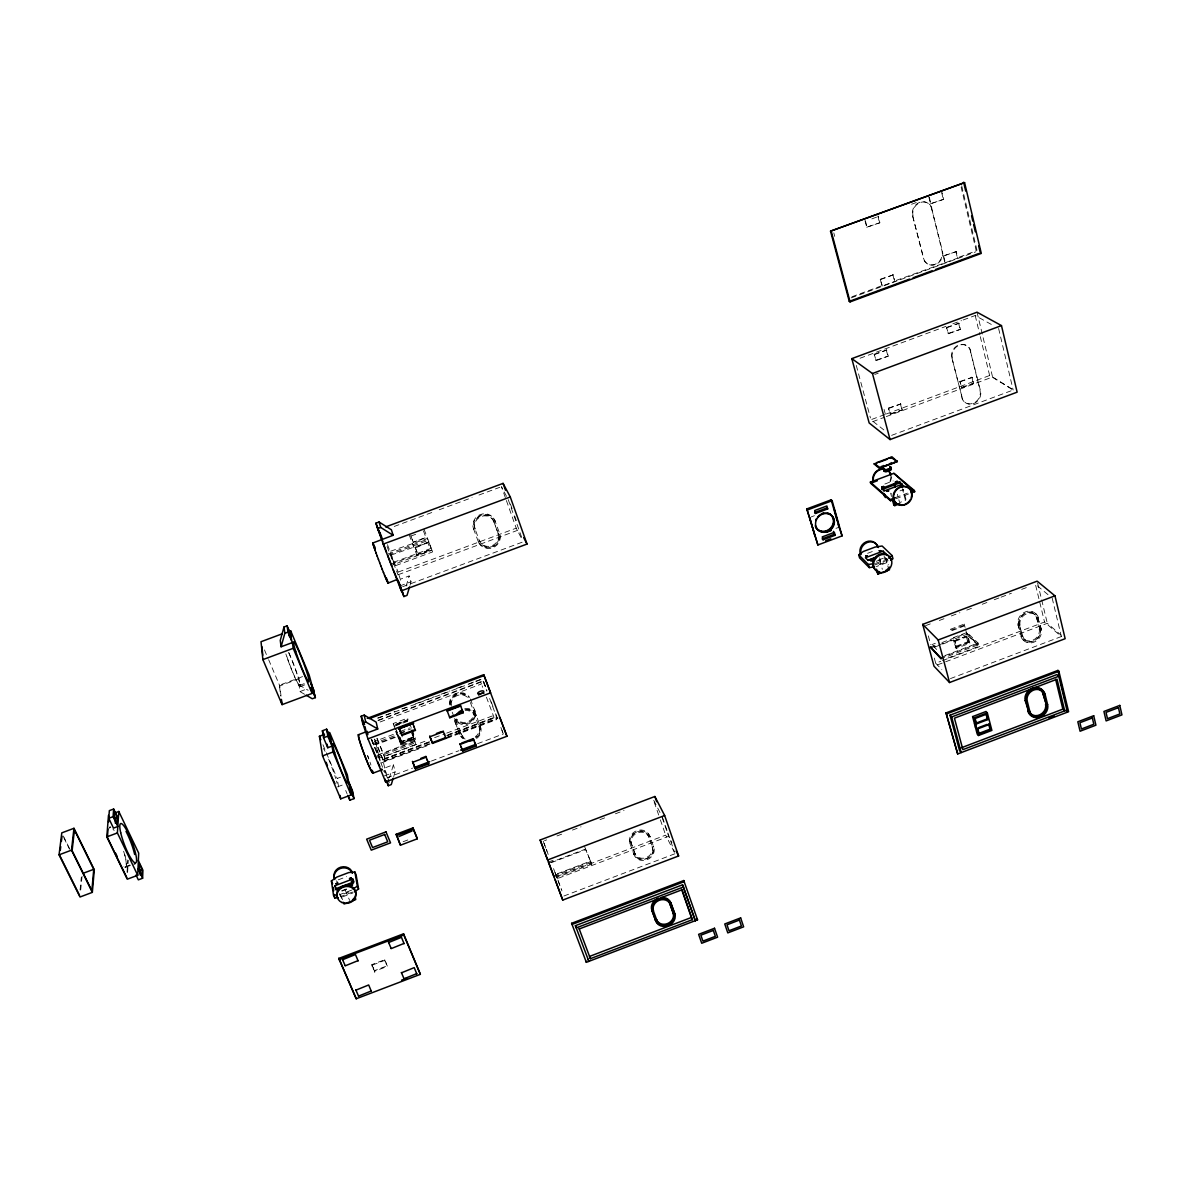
<?xml version="1.0" encoding="UTF-8"?>
<svg xmlns="http://www.w3.org/2000/svg" width="1181" height="1181" viewBox="0 0 1181 1181"><rect width="100%" height="100%" fill="white"/><g stroke="black" fill="none" stroke-linecap="round" stroke-linejoin="round"><path stroke-width="0.75" stroke-dasharray="5 3.75" d="M127.061 872.287L127.725 859.975M127.622 872.36L128.271 860.373M80.072 889.972L81.312 877.424M80.692 890.031L82.08 876.066M406.146 586.071L409.143 575.944L401.082 578.941M410.043 585.186L411.047 581.775L409.143 575.944M385.656 767.635L393.435 764.712L389.612 777.349L386.615 778.471M393.701 776.626L395.148 771.857L393.435 764.712M548.456 862.027L555.129 859.488M548.84 863.045L585.525 849.109M551.32 862.647L585.673 849.597L591.74 864.182L556.871 877.439M557.373 873.719L590.603 861.097L591.74 864.182M553.564 875.712L590.751 861.569M553.948 876.745L591.135 862.602L584.551 846.541M556.591 876.612L665.671 835.144L674.262 852.165M558.51 878.177L668.638 836.31L671.959 842.865M372.163 966.442L371.838 964.626L384.726 959.725L387.427 966.368L374.554 971.254L371.941 965.231L384.844 960.33M563.868 896.025L675.045 853.715M374.761 972.48L374.451 970.649L387.309 965.763L387.648 967.579M950.484 629.266L964.227 624.07L965.084 624.897L951.325 630.093L950.484 629.266L951.281 632.278M403.12 841.728L409.704 839.233M931.883 644.605L935.308 643.305M953.318 637.651L967.062 632.455L978.045 643.04L978.887 646.302L945.745 658.85M930.288 646.967L935.293 645.077M941.951 642.567L966.899 633.119L978.163 644.782L941.05 658.821M930.584 648.044L937.242 645.52M938.91 644.9L967.18 634.197L978.163 644.782M934.466 647.173L953.333 640.043L956.167 648.413L969.852 643.232L967.903 635.703L954.174 640.884M954.602 640.619L966.25 636.219L966.899 636.839L968.361 642.434L956.713 646.848L954.602 640.619L956.713 646.848M955.252 641.253L966.899 636.839M338.224 879.845L346.594 876.671M956.079 646.214L967.711 641.8L968.361 642.434M955.149 647.616L968.996 642.39L969.852 643.232M944.874 655.588L978.045 643.04M940.77 657.743L977.883 643.689M934.319 658.097L935.706 663.22L940.799 661.286M942.497 660.637L1044.535 622.018L1061.35 636.544L950.439 678.588M937.434 664.903L1047.311 623.302L1061.04 635.142M341.737 890.695L346.594 888.865M341.929 891.153L348.513 888.658M351.687 890.09L339.744 894.608L340.999 897.486L352.927 892.954M352.499 892.068L340.822 896.497L340.586 895.109L350.787 891.256M545.799 848.032L543.216 841.167L546.655 839.868M556.974 835.956L562.141 833.993M572.46 830.081L581.052 826.818M599.978 819.644L605.13 817.695M615.449 813.783L624.055 810.52M411.667 731.866L413.926 737.52L401.732 742.111L401.54 741.373L413.719 736.796M400.669 742.008L414.989 736.634L415.387 738.095L401.038 743.484L396.299 731.157L401.038 743.484M875.505 563.44L887.403 558.967L888.274 562.112L876.376 566.57M411.697 733.209L413.955 738.863L401.747 743.454L401.555 742.716L413.749 738.125M874.722 564.961L886.341 560.591L887.315 561.536L875.682 565.906M400.699 744.163L415.225 738.701L415.491 739.69L401.127 745.078L397.805 736.486L376.222 744.591L378.909 756.475M377.935 754.866L414.472 741.137L415.801 744.443L379.278 758.172L374.894 741.328L396.491 733.209L401.127 745.078M375.838 756.371L414.782 741.742L411.623 730.552M376.281 757.479L415.225 742.834M429.294 741.771L384.991 758.423L384.534 756.475L427.714 740.236M434.623 737.638L444.986 733.741M446.713 733.091L493.348 715.568L494.042 717.428L448.042 734.715M430.017 743.986L383.471 761.479L383.028 759.531L429.471 742.067M446.669 735.601L496.551 716.852M428.821 742.613L382.836 759.9L386.571 776.124L389.243 782.634M447.555 735.571L495.238 717.649M338.637 786.959L337.161 778.471L340.541 777.201M429.264 743.838L381.109 761.952L381.345 762.956L429.544 744.827M446.462 737.372L498.042 717.974M447.259 737.505L497.245 718.698L489.421 697.971M446.758 738.346L496.684 719.583M125.511 866.618L129.969 864.95M337.486 786.871L344.335 784.302M125.747 867.223L130.338 865.496M383.485 771.149L385.286 770.47L388.918 781.202M384.283 775.947L395.148 771.857M386.925 777.792L412.597 768.122M431.434 761.036L458.819 750.732M477.641 743.646L503.327 733.977L500.774 727.186L503.327 733.977M925.579 625.664L932.444 623.066M939.308 620.483L944.46 618.534M951.325 615.936L959.902 612.703M966.767 610.105L971.904 608.171M982.208 604.273L987.346 602.34M994.21 599.741L999.362 597.793M1001.075 597.158L1011.379 593.261M1021.668 589.378L1026.82 587.429M884.849 484.018L893.131 480.918M811.185 516.924L814.432 515.698M899.996 490.868L903.362 489.613L906.462 501.261M895.39 497.629L907.466 493.112M895.7 498.81L909.503 493.628M835.956 528.379L839.189 527.169M377.64 718.018L394.838 711.582M401.717 708.999L406.869 707.065M415.461 703.846L422.34 701.263M424.053 700.613L434.372 696.746M441.251 694.177L449.843 690.944M456.722 688.375L461.874 686.441M468.754 683.858L473.906 681.924M475.633 681.275L480.785 679.341M377.994 718.21L482.306 679.09L486.867 691.195M378.437 720.085L482.985 680.876M377.89 720.764L480.756 682.19L482.689 687.327M380.061 722.004L481.42 683.991L480.756 682.19M393.598 724.972L393.229 723.51L407.607 718.122L408.006 719.569L393.598 724.972L395.443 729.563M407.829 720.159L393.421 725.562L393.657 726.536L408.095 721.119M396.609 724.972L407.312 720.956L407.12 720.233L394.897 724.824L395.074 725.547M867.607 553.298L874.28 550.789M400.418 731.408L409.6 727.968M399.946 732.988L411.15 728.78M373.048 743.809L398.086 734.405M399.769 733.785L404.773 731.895M373.491 744.901L398.528 735.497M401.747 743.454L399.473 737.8L402.529 736.649M878.708 559.927L885.145 557.506M876.287 561.3L879.565 560.074L880.509 561.005L877.232 562.23M399.783 585.968L411.047 581.775M402.632 586.706L523.242 541.813M888.422 408.095L900.749 403.961L902.299 409.866L890.385 414.31L888.422 408.095L890.385 414.31M959.887 381.493L972.229 377.359L973.675 383.294L961.792 387.708L959.887 381.493L961.792 387.708M888.821 408.405L900.749 403.961M960.33 381.788L972.229 377.359M884.672 414.605L870.914 419.727L883.846 429.914M886.4 413.955L989.634 375.514L1013.15 390.04L891.02 435.582M889.972 414L902.299 409.866M961.349 387.427L973.675 383.294M872.597 421.691L884.584 417.218M886.296 416.583L992.571 377.005L1014.066 390.276M302.543 676.595L279.38 685.246L280.679 695.889M281.048 696.111L279.794 685.895L302.218 677.525M304.58 694.28L299.959 691.579L298.985 684.906L303.724 683.135M299.561 685.393L304.211 683.651M300.033 686.633L304.86 684.818M299.959 691.579L306.41 689.158M394.247 526.446L432.29 512.333M439.199 509.779L472.06 497.585M478.969 495.031L499.725 487.34M860.034 358.242L945.981 326.355M952.86 323.801L961.452 320.627M963.165 319.977L975.211 315.519L993.93 325.882M874.176 354.27L886.651 350.063L888.23 356.116L876.169 360.589L874.176 354.27L876.169 360.589M946.512 327.432L959.002 323.24L960.478 329.307L948.461 333.765L946.512 327.432L948.461 333.765M874.575 354.551L886.651 350.063M946.955 327.698L959.002 323.24M875.771 360.308L888.23 356.116M948.018 333.5L960.478 329.307M415.668 534.314L410.899 536.085L413.247 542.241L425.928 537.532L413.247 542.241M388.047 553.948L427.817 539.171M874.781 374.466L878.221 373.181M388.505 555.129L428.275 540.352M428.865 541.931L391.324 554.981L394.734 565.979L432.586 551.926L427.522 538.388L389.951 551.438L393.347 562.407L431.227 548.324M415.195 547.32L417.734 554.037L415.195 547.32L427.847 542.625L430.164 548.752M415.402 547.91L427.847 542.625M391.162 564.119L431.523 549.121M416.642 554.981L431.685 549.386M409.172 534.845L417.1 555.72L431.98 550.184L391.62 565.315M400.61 580.211L398.071 572.106L516.23 528.158L522.46 540.293M398.218 574.704L519.522 529.605M880.199 279.292L893.249 274.863L894.903 281.299L882.281 285.964L880.199 279.292L882.281 285.964M944.83 262.448L943.25 255.997L956.315 251.583L957.865 258.034L945.287 262.684L894.46 281.048L892.821 274.627M880.613 279.528L893.249 274.863M943.25 255.997L956.315 251.583M851.959 296.756L881.853 285.713M955.842 251.361L957.392 257.812L976.244 250.844L961.157 187.218M851.117 297.878L975.476 251.937M871.829 218.884L877.011 216.979M911.57 204.254L916.766 202.35M864.994 220.655L866.706 227.239L879.904 222.751L878.221 216.167M928.871 197.168L930.495 203.782L943.693 199.294L942.098 192.665M866.706 227.239L879.904 222.751M930.495 203.782L943.693 199.294M886.429 558.318C882.428 559.558 889.485 556.591 888.215 564.813M931.706 208.727L942.527 251.391A10.585 9.463 -59.7 0 1 935.455 264.559A10.585 9.463 -59.7 0 1 923.601 258.373L912.603 215.754A10.718 9.596 -62 0 1 919.719 202.335A10.718 9.596 -62 0 1 931.706 208.727L942.069 251.154A10.585 9.463 -59.7 0 1 934.998 264.323A10.585 9.463 -59.7 0 1 923.143 258.137M912.603 215.754L923.601 258.373M298.985 684.906L308.167 690.28M970.369 350.831L980.57 391.073A10.171 8.99 -52.6 0 1 973.631 403.607A10.171 8.99 -52.6 0 1 962.205 397.908L951.856 357.71A10.289 9.123 -54.5 0 1 958.824 344.955A10.289 9.123 -54.5 0 1 970.369 350.831L980.097 390.763A10.171 8.99 -52.6 0 1 973.159 403.297A10.171 8.99 -52.6 0 1 961.747 397.598M951.856 357.71L962.205 397.908M1047.99 594.634L1035.397 584.196L1044.535 622.018M903.362 489.613L902.358 488.772L905.458 500.39L899.612 502.589L897.383 494.278M1035.25 613.279L1036.209 614.105M1034.379 614.209L1035.338 615.035M1037.7 617.456L1041.332 629.252A10.806 9.256 -43.4 0 1 1033.759 642.257A10.806 9.256 -43.4 0 1 1021.654 636.707L1017.992 624.911A10.821 9.286 -43.8 0 1 1025.551 611.832A10.821 9.286 -43.8 0 1 1037.7 617.456L1041.332 629.252M1036.549 617.884L1040.166 629.694A9.537 8.164 -43.4 0 1 1033.493 641.165A9.537 8.164 -43.4 0 1 1022.805 636.264L1019.159 624.469A9.551 8.193 -43.8 0 1 1025.831 612.924A9.551 8.193 -43.8 0 1 1036.549 617.884L1040.166 629.694M891.611 494.012L890.622 493.156L891.507 496.478M1019.159 624.469L1022.805 636.264M1017.992 624.911L1021.654 636.707M1024.045 639.069L1024.975 639.925M1023.174 639.999L1024.119 640.84M963.445 625.428L964.095 626.048L952.403 630.462L951.768 629.842M967.903 635.703L978.887 646.302M956.167 648.413L953.333 640.043M933.138 645.889L938.186 651.056M935.706 663.22L941.848 669.627M506.531 496.36L501.453 486.69L505.763 498.781M660.002 812.543L653.285 799.434L659.766 818.138M63.361 836.059L69.649 848.814M63.863 837.772L69.531 849.242M649.639 835.823L650.155 836.886A10.585 9.33 -25.6 0 0 637.15 831.808A10.585 9.33 -25.6 0 0 630.388 844.4L629.886 843.323A10.57 9.33 -25.6 0 1 636.648 830.745A10.57 9.33 -25.6 0 1 649.639 835.823L653.787 847.235A10.555 9.286 -25.5 0 1 647.011 859.724A10.555 9.286 -25.5 0 1 634.064 854.734L633.562 853.642A10.555 9.271 -25.5 0 0 646.494 858.646A10.555 9.271 -25.5 0 0 653.255 846.157L653.787 847.235M494.957 520.777L495.326 521.559A11.456 10.909 -24.5 0 0 480.859 515.256A11.456 10.909 -24.5 0 0 473.861 529.531L473.507 528.748A11.441 10.909 -24.5 0 1 480.505 514.488A11.441 10.909 -24.5 0 1 494.957 520.777L499.681 533.605A11.426 10.85 -24.4 0 1 492.669 547.763A11.426 10.85 -24.4 0 1 478.275 541.562L477.906 540.765A11.411 10.85 -24.4 0 0 492.3 546.965A11.411 10.85 -24.4 0 0 499.297 532.823L499.681 533.605M648.472 836.251L649.004 837.329A9.345 8.237 -25.6 0 0 637.519 832.856A9.345 8.237 -25.6 0 0 631.54 843.957L635.216 854.291A9.315 8.193 -25.5 0 0 646.657 858.705A9.315 8.193 -25.5 0 0 652.621 847.678L648.472 836.251A9.33 8.223 -25.6 0 0 637.017 831.793A9.33 8.223 -25.6 0 0 631.053 842.88L635.216 854.291M652.621 847.678L652.104 846.6A9.315 8.193 -25.5 0 1 646.14 857.613A9.315 8.193 -25.5 0 1 634.714 853.199M493.688 521.249L498.412 534.078A10.083 9.581 -24.4 0 1 492.241 546.567A10.083 9.581 -24.4 0 1 479.53 541.09L479.176 540.293A10.068 9.566 -24.4 0 0 491.872 545.77A10.068 9.566 -24.4 0 0 498.042 533.281L493.688 521.249A10.098 9.625 -24.5 0 0 480.947 515.698A10.098 9.625 -24.5 0 0 474.777 528.276L479.53 541.09M498.042 533.281L498.412 534.078M631.053 842.88L631.54 843.957M474.777 528.276L475.131 529.058A10.098 9.625 -24.5 0 1 481.302 516.466A10.098 9.625 -24.5 0 1 494.071 522.032M371.838 964.626L374.451 970.649M340.586 895.109L343.833 902.624M339.567 893.618L343.42 902.505M345.192 890.031L349.65 900.424M264.485 649.89L267.969 658.408M268.663 659.707L279.794 685.895M345.693 790.473L347.052 793.721M322.959 744.724L337.161 778.471M376.872 738.509L384.991 758.423M374.687 739.085L383.028 759.531M374.421 739.291L383.471 761.479M374.894 741.328L376.222 744.591M371.646 739.232L381.345 762.956M371.144 739.158L374.569 747.558M380.061 760.992L375.263 749.241A19.309 1.196 69.3 0 0 371.867 740.398M380.754 762.675L384.873 772.758M377.108 738.243L384.534 756.475M399.842 737.136L401.54 741.373M399.458 736.457L401.732 742.111M401.555 742.716L399.281 737.062L399.473 737.8M395.65 728.293L397.362 732.56M393.229 723.51L394.454 726.566M395.502 731.128L396.742 734.198L396.491 733.209M409.349 722.934L411.357 727.983M412.021 729.666L415.387 738.095M411.859 730.271L415.491 739.69M455.94 719.731A9.743 8.931 -18.3 0 0 456.457 722.004L461.077 734.08A9.743 8.902 -18.5 0 0 463.897 737.771M387.457 544.648L398.071 572.106M452.205 712.202L454.021 716.882M454.655 719.879A11.057 10.127 -18.3 0 0 455.246 722.462L459.852 734.538A11.028 10.083 -18.5 0 0 463.055 738.716M387.058 546.478L398.086 574.97M455.246 722.462L459.852 734.538M410.693 535.495L413.04 541.651M470.392 698.96L474.895 710.829A10.821 9.935 -18.3 0 1 468.311 723.894A10.821 9.935 -18.3 0 1 454.626 718.447M464.753 708.423A11.057 10.127 -18.3 0 1 475.928 714.697L480.505 726.773A11.028 10.083 -18.5 0 1 476.342 738.73M470.392 702.518L473.699 711.287A9.551 8.754 -18.3 0 1 469.034 722.3A9.551 8.754 -18.3 0 1 456.944 719.997M464.856 709.619A9.743 8.931 -18.3 0 1 474.718 715.155L479.294 727.23A9.743 8.902 -18.5 0 1 475.618 737.771M483.767 682.028L486.897 690.354M491.207 701.824L493.112 706.902M495.666 713.664L497.585 718.742M543.216 841.167L547.039 851.294M553.549 868.625L557.417 878.9M558.067 880.613L561.935 890.887M424.097 529.309L432.586 551.926M486.424 697.218L494.042 717.428M423.389 530.786L425.928 537.532M483.738 681.968L485.583 686.87M546.449 849.759L548.383 854.911M555.011 872.508L561.447 889.559M473.507 528.748L478.275 541.562M508.229 499.593L522.652 540.116M629.886 843.323L634.064 854.734M506.383 500.523L516.23 528.158M510.384 503.918L512.214 509.055M514.65 515.905L516.481 521.042M474.895 710.829L474.57 709.884A10.821 9.92 -18.3 0 1 469.285 722.359A10.821 9.92 -18.3 0 1 455.586 719.76M480.505 726.773L480.165 725.798A11.028 10.068 -18.5 0 1 476.002 737.726M475.928 714.697L476.268 715.671A11.057 10.142 -18.3 0 0 465.078 709.382M473.699 711.287L473.374 710.327A9.537 8.754 -18.3 0 1 468.709 721.34A9.537 8.754 -18.3 0 1 456.634 719.037M479.294 727.23L478.955 726.241A9.728 8.887 -18.5 0 1 475.279 736.782M474.718 715.155L475.057 716.129A9.758 8.946 -18.3 0 0 465.181 710.593M660.356 819.835L665.671 835.144M416.819 554.908L417.1 555.72M662.511 817.459L667.28 831.262M667.885 832.989L674.454 851.988M662.054 817.267L668.638 836.31M461.077 734.08L460.752 733.091A9.728 8.887 -18.5 0 0 465.683 737.948M456.457 722.004L456.781 722.993A9.758 8.946 -18.3 0 1 456.397 718.358M879.609 557.742L880.509 561.005M879.668 559.646L882.34 569.345M885.484 557.462L888.599 568.799M884.067 555.956L884.923 559.085M412.449 732.058L415.801 744.443M856.284 365.401L870.441 417.971M928.34 635.895L930.643 644.442M833.801 232.864L834.731 236.377M884.067 409.394L885.455 414.634M886.237 349.797L887.832 355.835M900.35 403.651L901.885 409.571M966.899 633.119L967.18 634.197M964.227 624.07L965.084 627.391M965.527 629.06L968.996 642.39M966.25 636.219L967.711 641.8M865.422 220.862L867.134 227.461M877.793 215.946L879.476 222.545M397.613 734.42L397.982 735.881M929.329 197.36L930.953 203.973M943.708 256.233L945.287 262.684M958.544 322.974L960.035 329.041M971.771 377.064L973.218 382.998M977.027 312.197L992.571 377.005M975.211 315.519L979.876 334.932M980.304 336.688L989.634 375.514M1037.582 582.912L1047.311 623.302M941.626 192.473L943.22 199.087M1052.182 598.117L1061.35 636.544M998.609 328.48L1013.15 390.04M961.703 185.83L977.204 251.302M386.01 962.736L386.364 964.552M384.726 959.725L385.065 961.541M373.137 967.638L373.462 969.468M952.314 357.991A10.289 9.138 -54.5 0 1 959.282 345.236A10.289 9.138 -54.5 0 1 970.841 351.111M913.046 215.961A10.732 9.596 -62 0 1 920.161 202.541A10.732 9.596 -62 0 1 932.163 208.919M455.556 723.451A11.057 10.142 -18.3 0 1 454.965 720.868M465.122 739.04A11.028 10.068 -18.5 0 1 459.542 733.549M371.675 739.719A20.594 1.284 69.3 0 1 375.425 749.034M367.69 755.737A20.608 1.388 69.3 0 1 368.885 759.014M369.978 762.144A20.608 1.388 69.3 0 1 370.923 765.037M367.557 755.633A19.324 1.299 69.3 0 1 368.679 758.704M123.621 851.294A21.051 4.148 69.1 0 1 123.902 866.396M109.597 828.25A21.051 4.148 69.1 0 1 110.822 827.409M112.874 828.944A21.051 4.148 69.1 0 1 114.144 830.553M124.787 854.778A21.686 4.266 69.1 0 1 124.094 867.002M109.346 827.66A21.686 4.266 69.1 0 1 110.615 826.803M891.301 476.755A9.581 8.592 -47.6 0 1 890.075 482.01M890.902 476.415A9.581 8.592 -47.6 0 1 889.677 481.671M323.373 748.488A20.948 1.801 69.3 0 1 325.07 751.382M328.598 759.117A20.948 1.801 69.3 0 1 335.714 778.471M336.482 781.099A20.948 1.801 69.3 0 1 337.057 783.298M288.666 652.311A22.823 1.934 69 0 1 299.221 680.581A22.823 1.934 69 0 1 296.962 681.88A22.823 1.934 69 0 1 285.861 653.92M288.858 653.063A21.494 1.831 69 0 1 298.808 679.695A21.494 1.831 69 0 1 296.667 680.92A21.494 1.831 69 0 1 286.23 654.584M337.382 881.779A9.359 8.297 -11.3 0 1 336.231 880.805M451.29 706.12A9.566 8.798 -18.1 0 1 455.94 695.048A9.566 8.798 -18.1 0 1 468.075 697.38M449.503 704.038A10.85 9.965 -18.1 0 1 456.663 693.439A10.85 9.965 -18.1 0 1 469.123 696.672M449.813 704.983A10.85 9.979 -18.1 0 1 456.973 694.369A10.85 9.979 -18.1 0 1 469.448 697.602M451.083 704.821A9.581 8.813 -18.1 0 1 457.401 695.461A9.581 8.813 -18.1 0 1 468.414 698.325M1020.089 625.31A9.551 8.208 -43.7 0 1 1026.776 613.751A9.551 8.208 -43.7 0 1 1037.508 618.726M1018.937 625.753A10.836 9.3 -43.7 0 1 1026.496 612.659A10.836 9.3 -43.7 0 1 1038.66 618.283M1040.372 628.41A10.791 9.241 -43.4 0 1 1032.814 641.401A10.791 9.241 -43.4 0 1 1020.709 635.85M1039.206 628.853A9.522 8.164 -43.4 0 1 1032.548 640.309A9.522 8.164 -43.4 0 1 1021.86 635.422"/><path stroke-width="1.5" d="M136.036 875.047L138.339 879.845L142.606 878.236L142.916 870.205L138.354 860.669M142.119 869.482L141.882 875.771L138.812 869.378L139.078 863.104L142.119 869.482L140.303 870.161L140.111 874.885M108.475 815.362L106.821 836.901L127.268 879.21L137.719 875.269L138.679 853.11L118.809 811.48L113.642 813.429M137.719 875.269L117.391 832.93L118.809 811.48M117.495 817.99L117.096 824.043L113.952 817.473L114.38 811.465L117.495 817.99L115.649 818.684L115.339 823.216M113.096 816.662L113.656 809.015L109.346 810.624L108.77 818.285L113.494 828.132L117.82 826.508L113.096 816.662L108.77 818.285M108.047 828.914L107.397 837.432L126.78 877.557M108.563 822.094L108.947 816.972M93.742 869.305L91.867 890.695L72.115 850.674L74.433 829.918L93.742 869.305L83.393 873.187M92.339 892.364L94.303 869.792L73.96 828.294L61.781 832.871L59.05 854.837L80.013 896.999L92.339 892.364L71.51 850.158L73.96 828.294M60.305 850.128L60.733 846.659M61.382 841.448L62.032 836.237M378.082 529.87L375.898 523.183L379.057 522.017L391.383 529.782L393.155 535.288L372.812 542.994L373.86 546.537M284.001 626.993L280.266 640.412L281.093 646.775L292.386 642.567L288.002 632.101L287.116 625.841L284.001 626.993L284.857 633.267L281.093 646.775M409.541 586.883L407.017 595.386L403.887 596.553L399.783 585.968M393.214 778.22L391.28 784.583L388.269 785.719L386.276 780.833M900.867 487.207L902.52 487.103M890.636 560.399L892.984 558.702L892.127 555.572L882.133 546.006L875.106 547.069L863.4 551.453L858.705 554.79L859.561 557.89L869.26 567.618L874.604 566.836M888.584 558.126L892.127 555.572M354.33 891.965L358.581 888.983L356.101 874.855L354.891 872.021L348.735 872.567L336.998 877.011L331.389 880.908L333.514 895.139L334.769 898.003L337.884 897.737M353.104 889.086L357.356 886.104L354.891 872.021M338.489 890.651L337.087 890.799L338.371 889.913M896.97 482.94L897.545 482.35L896.349 482.424M876.686 463.572L877.143 462.465L892.068 456.885L897.339 461.623L879.299 468.355L874.294 464.103L877.143 462.465M683.607 886.916L576.225 927.882L575.398 925.683L682.559 884.805L695.343 920.752L682.559 884.805M579.221 928.975L682.057 889.751L692.435 919.659L590.397 958.677L589.54 956.418L691.372 917.489L692.435 919.659M571.619 923.306L586.352 962.323L697.528 919.822L683.769 880.539L571.619 923.306L572.032 924.443L684.316 881.617L683.769 880.539M664.652 815.525L547.6 859.975L540.145 840.001L654.865 796.496L664.652 815.525L678.617 855.974L562.746 900.084L540.145 840.001M946.025 712.911L1057.925 670.409L1058.87 671.266L1068.613 711.7L957.688 753.95L946.025 712.911L957.688 753.95M946.852 713.811L1058.87 671.266M950.011 715.184L951.635 716.97L961.201 752.533L959.577 750.703L950.011 715.184L1056.921 674.572L1058.767 676.255L1067.417 712.084L1065.572 710.342M951.635 716.97L1058.767 676.255M972.598 716.601L986.017 711.493L987.331 712.852L991.892 730.404L978.503 735.497L977.218 734.11L972.598 716.601L973.882 717.959L978.503 735.497M338.829 958.411L403.562 933.802L420.362 974.325L356.219 998.772L338.829 958.411L356.219 998.772M973.882 717.959L987.331 712.852M339.006 959.622L403.813 934.983L403.562 933.802M342.52 959.769L355.437 954.543L358.123 960.921M388.564 942.556L401.451 937.33L404.079 943.722M987.966 719.554L987.316 718.86L975.905 723.2L976.554 723.879L987.966 719.554L986.563 714.165L975.137 718.506L976.554 723.879M345.177 965.851L358.079 960.611M391.162 948.638L404.02 943.427M978.842 727.526L986.976 724.44M978.163 731.718L977.218 728.146L977.853 728.839L989.25 724.499L990.652 729.858L979.27 734.198L978.621 733.504L990.003 729.179L988.6 723.82M961.245 747.809L1062.856 709.131L1064.701 710.873L962.884 749.64L954.44 718.181L1057.039 679.208L1064.701 710.873M1048.92 717.945L1054.028 716.011M355.865 990.18L368.679 984.969L371.321 991.272M401.437 972.819L414.221 967.623L416.819 973.926M358.478 996.159L371.277 990.962M403.991 978.813L416.745 973.631M401.54 980.171L406.604 978.252M396.196 834.244L412.981 827.896L416.878 837.462L417.218 838.835L400.433 845.212L396.196 834.244L400.448 845.168M396.476 835.587L413.335 829.224L412.981 827.896M398.971 836.517L412.036 830.996M922.701 624.365L938.186 639.969L1054.958 595.829L1065.159 638.7L949.554 682.529L934.009 666.202L922.701 624.365L1037.154 581.155L1054.958 595.829M335.02 885.706L352.75 878.989L353.96 881.838L336.245 888.555L335.02 885.706L335.655 889.677L353.444 882.93L352.75 878.989M436.394 733.475L441.414 731.585M432.526 743.395L432.305 742.642L445.695 737.608L445.931 738.361L432.526 743.395L429.899 736.752L443.318 731.703M876.081 569.892L877.955 574.114L889.573 569.744L888.599 568.799M372.93 773.201L381.994 769.791M420.879 758.35L425.898 756.46L428.733 763.812L415.358 768.846L412.523 761.494L415.358 768.846M461.564 743.041L473.241 738.642L476.046 746.008L462.701 751.027L459.896 743.661L460.147 744.414L473.507 739.395L473.241 738.642M412.715 762.262L426.105 757.228L425.898 756.46M350.299 791.108L352.1 790.443L349.399 783.977L350.462 789.72M414.31 767.473L429.722 761.686M460.531 750.083L475.928 744.281M415.151 768.078L428.511 763.044L428.733 763.812M324.524 734.361L319.401 736.28L322.561 755.914L340.689 798.858L351.052 794.961L347.288 774.662L329.647 732.441L333.042 751.987L351.052 794.961M366.745 733.106L377.728 728.972L376.149 722.108L364.206 715.11L361.165 716.247L362.641 723.097L367.985 738.863L385.626 781.94L506.944 736.265L483.723 674.676L367.247 718.343M347.731 795.344L349.783 800.216L354.005 798.622L352.632 791.27L348.572 781.586M911.23 492.994L914.685 491.695L914.374 490.528L893.869 473.33L870.353 482.114L870.663 483.265L877.38 480.756M282.421 633.739L261.016 641.711L262.891 659.618L282.097 704.629L312.094 693.424L311.12 687.401L315.386 697.617L312.301 698.768L306.13 695.181M806.815 508.922L831.188 499.814L832.133 500.729L842.083 535.894L817.887 544.972L806.815 508.922L817.887 544.972M807.73 509.852L832.133 500.729M901.797 484.49L899.863 482.867L882.03 489.525L881.72 488.373L899.553 481.7L902.756 485.302M815.54 513.469L827.719 508.908L826.877 505.955L814.683 510.517L815.54 513.469L814.61 512.539L826.774 507.978L827.719 508.908M902.446 484.136L884.525 490.838L881.72 488.373M870.353 482.114L890.208 499.578L895.39 497.629M910.92 491.813L914.374 490.528M870.663 483.265L890.518 500.744L893.973 499.445M892.408 499.799L893.751 504.789L896.674 503.682M893.751 504.789L894.74 505.645L899.76 503.77M826.257 532.07A9.906 8.946 -44.2 0 0 832.443 516.407A9.906 8.946 -44.2 0 0 816.219 520.26A9.906 8.946 -44.2 0 0 826.257 532.07L831.114 530.195M826.479 532.218L831.321 530.402M835.203 535.259L834.258 534.299L822.168 538.831L823.098 539.791L835.203 535.259L834.377 532.351L822.271 536.883L823.098 539.791M825.593 540.765L830.774 538.816M326.65 729.179L327.831 736.147L332.023 746.126L327.742 747.735L323.55 737.756L322.383 730.773L326.65 729.179L330.798 739.114M369.166 718.668L484.062 675.591M323.55 737.756L327.831 736.147M362.641 723.097L365.697 721.945L377.728 728.972M358.227 734.774L367.306 731.364M59.05 854.837L71.51 850.158M106.821 836.901L117.391 832.93M322.561 755.914L333.042 751.987M367.985 738.863L490.602 692.834L483.723 674.676M400.772 727.363L405.821 725.459M448.647 709.692L458.73 705.913M398.381 728.928L413.719 723.185M447.776 710.386L459.704 705.913M401.953 735.438L401.761 734.685L415.225 729.622L415.432 730.375L401.953 735.438L399.267 728.736L412.774 723.673M460.664 706.002L447.2 711.065L446.964 710.327L449.799 717.768L463.247 712.719L462.996 711.995L449.562 717.044L449.799 717.768M885.912 553.786L883.093 551.114L865.422 557.742L868.168 560.444L876.228 557.417M867.887 560.252L875.918 557.24M386.276 579.295L388.018 583.134L397.392 579.369M284.857 633.267L288.002 632.101M379.101 530.712L383.161 544.131L401.289 590.869L527.021 544.057L510.281 496.965L503.076 483.383L385.641 526.918M288.961 635.88L290.836 635.186L287.928 628.233L288.636 633.164L291.559 640.146L290.836 635.186M262.891 659.618L293.213 648.31L292.386 642.567M890.061 439.568L1017.136 392.166L1001.473 325.602L977.027 312.197L851.811 358.625L869.157 422.96L890.061 439.568L872.464 373.506L851.811 358.625M874.294 464.103L875.756 463.734M878.989 462.347L887.507 459.158M890.873 457.342L897.339 461.623M881.425 466.347L883.609 466.731L883.285 465.491M874.147 463.587L880.509 467.912M880.362 467.381L894.342 462.745M894.194 462.214L897.206 461.092M393.155 535.288L380.725 527.479L377.551 528.645L381.758 539.51M383.161 544.131L510.281 496.965M872.464 373.506L1001.473 325.602M849.272 301.376L850.084 301.893L981.293 253.413L964.582 182.612L830.523 231.166L849.272 301.376L909.621 279.07M913.075 277.801L932.045 270.789M935.5 269.519L978.606 253.59M830.523 231.166L964.582 182.612M858.705 554.79L868.375 564.488L873.733 563.706M333.514 895.139L336.629 894.873M907.849 485.952L893.869 473.33M910.581 488.255L914.685 491.695M1045.067 694.266L1044.137 693.38A10.378 8.813 -41.3 0 0 1032.474 688.139A10.378 8.813 -41.3 0 0 1025.197 700.584L1028.695 711.818A10.349 8.784 -41 0 0 1040.328 716.985A10.349 8.784 -41 0 0 1047.621 704.629L1045.067 694.266A10.378 8.828 -41.3 0 0 1033.39 689.025A10.378 8.828 -41.3 0 0 1026.097 701.47L1028.695 711.818M1039.221 689.217A9.153 7.78 -41.3 0 1 1043.03 693.808L1046.499 705.042A9.138 7.75 -41 0 1 1040.077 715.952A9.138 7.75 -41 0 1 1029.802 711.405L1028.887 710.504M1046.691 703.728L1047.621 704.629M1043.03 693.808L1046.499 705.042M834.096 508.627L839.189 527.169M1025.197 700.584L1026.097 701.47M842.083 535.894L838.141 524.408M809.767 517.736L814.964 536.233M989.752 729.268L990.652 729.858M974.502 723.82L975.786 725.193M975.329 726.92L976.613 728.293M372.812 542.994L373.55 544.382M397.406 579.635L393.096 569.39M891.005 457.859L889.086 458.007M523.685 537.635L527.021 544.057M676.123 851.058L678.617 855.974M59.67 855.354L79.54 895.346M696.982 918.715L697.528 919.822M386.896 580.698L387.545 581.879L387.338 580.801M138.015 868.64L142.606 878.236M113.656 809.015L118.336 818.802M114.099 815.421L115.649 818.684M138.782 866.972L140.303 870.161M660.947 897.56A10.171 8.828 -25.2 0 1 670.838 902.934L674.794 913.828A10.157 8.784 -25.2 0 1 668.239 925.727A10.157 8.784 -25.2 0 1 655.824 921.077L651.838 910.182A10.171 8.828 -25.2 0 1 658.393 898.21M670.838 902.934L674.794 913.828M669.716 903.362L673.687 914.256A8.961 7.75 -25.2 0 1 667.9 924.753A8.961 7.75 -25.2 0 1 656.946 920.649L656.444 919.527A8.961 7.75 -25.2 0 0 667.383 923.631A8.961 7.75 -25.2 0 0 673.155 913.149L669.716 903.362A8.976 7.78 -25.2 0 0 668.756 901.575M673.155 913.149L673.687 914.256M652.768 905.65A8.976 7.78 -25.2 0 0 652.96 909.754L653.462 910.861A8.99 7.795 -25.2 0 1 659.249 900.291A8.99 7.795 -25.2 0 1 670.247 904.469M651.838 910.182L655.824 921.077M374.613 547.01L373.285 544.249L373.447 545.223M342.475 959.474L345.132 965.541M355.806 989.87L358.434 995.849M331.389 880.908L332.614 883.742M357.356 886.104L358.581 888.983M351.288 880.967L352.558 883.949M388.505 942.246L391.103 948.343M401.378 972.509L403.932 978.518M374.229 545.947L375.1 548.014M385.464 577.376L386.659 580.373M322.383 730.773L324.465 735.733M403.813 934.983L420.362 974.325M319.401 736.28L320.819 739.66M287.116 625.841L291.456 636.249L290.644 630.684L309.127 674.942L315.386 697.617M293.213 648.31L312.094 693.424M349.93 788.878L354.005 798.622M384.504 575.014L385.803 578.336M413.335 829.224L417.262 838.85M361.165 716.247L364.56 724.529M383.412 572.298L384.77 575.826M401.761 734.685L399.075 727.998L399.267 728.736M412.568 722.934L415.432 730.375M432.305 742.642L429.677 735.999L429.899 736.752M382.216 569.286L383.604 572.918M443.096 730.95L445.931 738.361M380.046 532.882L382.024 537.975M375.898 523.183L379.485 532.424M400.89 587.607L397.967 580.092L401.289 590.869M376.783 525.56L380.887 537.104M398.853 582.484L401.023 588.094M380.976 566.068L382.349 569.7M460.413 705.278L463.247 712.719M391.826 566.171L387.84 555.705M379.662 562.746L381.02 566.275M499.77 717.325L506.944 736.265M575.398 925.683L588.891 961.452L588.035 959.193M579.015 928.428L590.397 958.677M378.348 559.233L379.721 562.761M585.924 961.172L586.352 962.323M555.07 879.491L562.746 900.084M548.456 862.027L553.948 876.745M377.079 555.838L378.481 559.469M386.586 552.309L383.545 543.865M375.927 552.664L377.3 556.295M652.96 909.754L656.946 920.649M376.208 553.313L374.067 547.379M503.076 483.383L505.512 490.233M681.585 889.293L691.372 917.489M375.263 550.656L373.417 545.43M654.865 796.496L656.666 801.692M474.511 741.948L474.777 742.701M476.046 746.008L475.781 745.255L462.465 750.275L462.701 751.027M386.29 577.598L386.91 579.443M461.18 746.968L461.431 747.721M382.423 540.529L382.88 541.917M387.338 580.521L388.018 583.134M402.042 590.603L403.887 596.553M401.57 589.496L403.001 594.146M444.396 734.287L444.632 735.025M379.042 521.972L380.725 527.479M430.991 739.321L431.213 740.074M833.432 531.391L834.258 534.299M831.188 499.814L837.152 520.895M876.582 569.198L877.955 574.114M868.375 564.488L869.26 567.618M427.197 759.752L427.419 760.52M883.093 551.114L883.934 554.214M413.896 726.285L414.103 727.024M882.93 487.738L883.831 491.016M884.717 494.308L885.602 497.6M883.757 493.466L884.643 496.743M892.939 499.002L894.74 505.645M890.208 499.578L890.518 500.744M899.553 481.7L899.863 482.867M831.335 231.609L850.084 301.893M891.079 462.568L891.419 463.808M938.186 639.969L949.554 682.529M894.548 483.398L895.419 486.675M894.002 484.21L894.888 487.487M977.853 728.839L979.27 734.198M974.842 719.17L975.55 721.857M413.837 764.786L414.044 765.554M985.914 713.486L987.316 718.86M400.418 731.334L400.61 732.087M1029.802 711.405L1027.219 701.042A9.168 7.78 -41.3 0 1 1033.655 690.058A9.168 7.78 -41.3 0 1 1043.96 694.679M1055.622 679.267L1062.856 709.131M1057.925 670.409L1059.195 675.68M1061.306 684.463L1065.129 700.274M963.622 182.228L965.718 191.071M971.564 215.828L972.819 221.127M973.646 224.67L975.314 231.742M978.665 245.884L980.333 252.955M387.279 781.364L388.269 785.719M384.947 778.943L385.626 781.94M364.191 715.066L365.697 721.945M365.018 726.625L365.889 730.699M362.39 720.425L363.158 724.027M352.1 790.443L353.178 796.201M349.236 797.264L349.783 800.216M355.481 898.224L355.717 899.597L344.07 904.011L343.833 902.624M331.197 743.705L327.462 731.585L328.407 737.062M340.098 795.463L340.689 798.858M327.152 744.222L327.742 747.735M333.16 887.315L333.692 890.873M334.223 894.43L334.769 898.003M281.462 699.521L282.097 704.629M281.108 699.447L281.55 703.005M261.902 646.701L262.802 655.219M458.553 714.033A9.758 8.946 -18.3 0 1 462.701 711.183M456.014 715.612A11.057 10.142 -18.3 0 1 462.273 710.076M473.802 740.044A11.028 10.083 -18.5 0 1 468.163 740.738M382.009 769.185A20.594 1.284 69.3 0 1 381.315 769.23M379.81 766.41A20.594 1.284 69.3 0 1 377.684 761.656M376.459 758.719A20.594 1.284 69.3 0 1 372.591 748.784M367.867 734.656A20.594 1.284 69.3 0 1 367.453 733.002M372.753 771.429A20.608 1.388 69.3 0 1 364.708 755.604A20.608 1.388 69.3 0 1 358.994 735.453M372.31 770.352A19.324 1.299 69.3 0 1 366.568 760.121A19.324 1.299 69.3 0 1 358.64 736.486M478.733 695.107A3.248 1.27 -20.6 0 1 484.003 693.144M126.013 831.394A21.686 4.163 69.1 0 1 134.664 854.483M134.914 863.769A21.686 4.163 69.1 0 1 134.206 863.961M117.199 856.594A21.686 4.266 69.1 0 1 115.679 853.287M888.274 470.82A9.581 8.592 -47.6 0 1 891.02 475.013M873.512 481.568A9.581 8.592 -47.6 0 1 883.491 469.137M889.072 471.662A9.581 8.592 -47.6 0 1 890.622 474.688M873.113 481.228A9.581 8.592 -47.6 0 1 875.697 471.957A9.581 8.592 -47.6 0 1 884.82 469.019M902.978 504.848A9.861 8.784 -47.1 0 1 893.176 495.99A9.861 8.784 -47.1 0 1 904.336 486.277A9.861 8.784 -47.1 0 1 911.215 497.688M910.462 499.43A9.861 8.784 -47.1 0 1 904.779 504.361M828.708 513.366A9.891 8.931 -44.2 0 1 830.538 528.099A9.891 8.931 -44.2 0 1 815.613 527.036M817.459 517.145A9.906 8.946 -44.2 0 1 832.059 516.023A9.906 8.946 -44.2 0 1 828.87 530.49A9.906 8.946 -44.2 0 1 815.51 525.973M815.643 520.511A9.906 8.946 -44.2 0 1 816.396 518.754M827.379 513.145A9.891 8.946 -44.2 0 1 830.907 528.468A9.891 8.946 -44.2 0 1 815.303 525.766M821.902 513.558A9.891 8.946 -44.2 0 1 823.718 513.056M334.961 783.564A20.948 1.801 69.3 0 1 330.06 772.566M327.432 765.716A20.948 1.801 69.3 0 1 326.207 762.321M338.165 898.446A9.537 8.415 -11.5 0 1 341.014 886.99A9.537 8.415 -11.5 0 1 353.887 888.319A9.537 8.415 -11.5 0 1 352.514 899.922M334.74 879.505A9.374 8.297 -11.3 0 1 340.187 868.522A9.374 8.297 -11.3 0 1 352.218 872.907M334.563 878.398A9.359 8.297 -11.3 0 1 340.778 867.164A9.359 8.297 -11.3 0 1 352.455 873.172M860.979 554.081A9.478 8.474 -43.8 0 1 867.356 542.433A9.478 8.474 -43.8 0 1 878.384 547.541M860.742 554.716A9.478 8.459 -43.8 0 1 865.835 542.005A9.478 8.459 -43.8 0 1 877.601 546.788M879.491 571.766A9.655 8.592 -43.5 0 1 872.759 562.983A9.655 8.592 -43.5 0 1 881.129 553.83A9.655 8.592 -43.5 0 1 890.754 559.44M889.367 567.116A9.655 8.592 -43.5 0 1 885.72 570.526M1045.569 704.156A9.123 7.736 -41 0 1 1040.225 714.579A9.123 7.736 -41 0 1 1029.684 712.394M1039.413 716.085A10.349 8.769 -41 0 1 1036.888 716.719M1034.394 716.705A10.349 8.769 -41 0 1 1027.78 710.918M674.262 912.721A10.142 8.784 -25.2 0 1 674.705 914.995M672.063 921.697A10.142 8.784 -25.2 0 1 670.07 923.394M665.183 925.254A10.142 8.784 -25.2 0 1 662.6 925.313M660.179 924.738A10.142 8.784 -25.2 0 1 655.322 919.955M652.34 911.289A10.186 8.828 -25.2 0 1 658.895 899.317A10.186 8.828 -25.2 0 1 671.354 904.041M889.78 463.543A3.927 1.343 -15.9 0 1 888.614 464.532M888.009 464.842A3.927 1.343 -15.9 0 1 885.13 465.698M890.061 466.569A3.927 1.358 -15.9 0 1 890.061 468.414A3.927 1.358 -15.9 0 1 885.1 469.89A3.927 1.358 -15.9 0 1 883.816 468.429M889.78 466.731A3.528 1.211 -15.9 0 1 887.994 469.241A3.528 1.211 -15.9 0 1 883.919 468.695M890.09 467.897A3.528 1.225 -15.9 0 1 890.09 469.566A3.528 1.225 -15.9 0 1 885.632 470.894A3.528 1.225 -15.9 0 1 884.466 469.566M889.78 467.72A3.838 1.329 -15.9 0 1 890.622 469.359A3.838 1.329 -15.9 0 1 885.661 471.027A3.838 1.329 -15.9 0 1 884.2 469.58M891.197 468.636A3.838 1.329 -15.9 0 1 887.802 471.293A3.838 1.329 -15.9 0 1 884.097 470.481M890.976 469.462A3.528 1.225 -15.9 0 1 887.123 471.337A3.528 1.225 -15.9 0 1 884.274 470.717M891.065 468.946A3.528 1.225 -15.9 0 1 891.094 469.197M352.543 884.938L350.757 885.617L352.543 884.938M351.288 877.896L349.517 878.561L351.288 877.896M337.722 883.034L335.95 883.698L337.722 883.034M879.225 550.759L880.834 550.686L879.225 550.759M870.633 560.65L872.242 560.591L870.633 560.65M865.703 555.823L867.312 555.764L865.703 555.823M902.432 485.716L900.601 486.218L902.432 485.716M897.28 481.361L895.464 481.863L897.28 481.361M888.673 490.868L886.842 491.37L888.673 490.868M883.609 486.483L881.794 486.971L883.609 486.483M740.649 917.888L724.75 923.97L727.791 932.901L743.646 926.834L740.649 917.888M714.52 928.251L698.621 934.348L701.706 943.265L717.59 937.183L714.52 928.251M739.424 920.058L726.994 924.826L729.002 930.746L741.417 925.993L739.424 920.058M713.324 930.421L700.864 935.19L702.916 941.109L715.346 936.341L713.324 930.421M1119.78 705.411L1103.925 711.449L1106.125 720.912L1121.95 714.889L1119.78 705.411M1093.695 715.73L1077.825 721.783L1080.084 731.231L1095.924 725.193L1093.695 715.73M1118.437 707.655L1106.021 712.394L1107.483 718.668L1119.868 713.944L1118.437 707.655M1092.351 717.974L1079.921 722.713L1081.427 728.987L1093.827 724.248L1092.351 717.974M385.98 831.867L366.641 839.174L371.262 850.158L390.542 842.865L385.98 831.867M384.681 834.48L369.491 840.222L372.561 847.545L387.722 841.817L384.681 834.48M940.77 657.743L930.288 646.967L941.05 658.821L940.77 657.743M313.703 689.94L310.883 683.179L314.559 695.196L313.703 689.94M479.589 694.074A3.248 1.255 -20.6 0 0 483.782 691.343A3.248 1.255 -20.6 0 0 478.836 692.022A3.248 1.255 -20.6 0 0 479.589 694.074M120.713 832.767A21.037 4.03 69.1 0 0 135.225 862.898A21.037 4.03 69.1 0 0 128.581 833.934A21.037 4.03 69.1 0 0 120.713 832.767M903.982 505.099A9.861 8.798 -47 0 0 910.3 489.525A9.861 8.798 -47 0 0 894.297 493.304A9.861 8.798 -47 0 0 903.982 505.099M334.622 752.459A20.933 1.683 69.3 0 0 347.465 783.047A20.933 1.683 69.3 0 0 338.696 755.028A20.933 1.683 69.3 0 0 334.622 752.459M295.708 651.351A21.494 1.727 69 0 0 308.876 681.909A21.494 1.727 69 0 0 299.251 652.266A21.494 1.727 69 0 0 295.708 651.351M341.84 902.491A9.551 8.429 -11.6 0 0 356.027 894.43A9.551 8.429 -11.6 0 0 341.693 887.846A9.551 8.429 -11.6 0 0 341.84 902.491M883.432 572.475A9.669 8.592 -43.5 0 0 890.238 557.521A9.669 8.592 -43.5 0 0 874.398 560.621A9.669 8.592 -43.5 0 0 883.432 572.475"/></g></svg>
